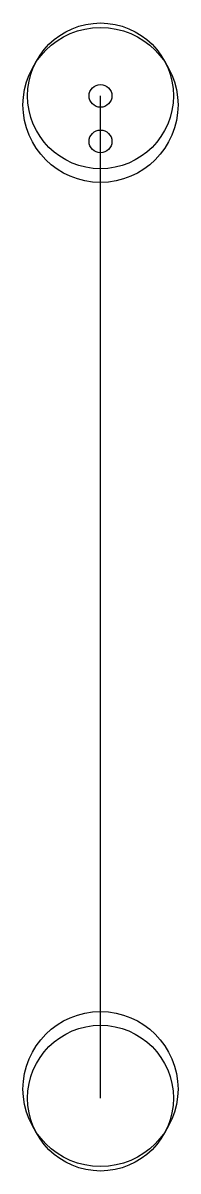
# Model space of a CAD drawing. Header units: millimetres. Extents: x -17 to 17, y -26 to 226.
import ezdxf

# ---------------------------------------------------------------- set-up
doc = ezdxf.new("R2010")
doc.units = ezdxf.units.MM
doc.layers.add('HS_R1_MANDREL', color=7, linetype='CONTINUOUS')

msp = doc.modelspace()

# ---------------------------------------------------------------- linework, layer by layer
at = {"layer": 'HS_R1_MANDREL'}
for p, q in [((0, 208, 67), (0, 210, 66)), ((0, 208, 67), (0, 210, 66)), ((0, 200, 52.5), (0, 210, 52.5)), ((0, 200, 52.5), (0, 210, 52.5)), ((0, -8, 67), (0, 208, 67)), ((0, -8, 67), (0, 208, 67)), ((0, -10, 66), (0, -8, 67)), ((0, -10, 66), (0, -8, 67))]:
    msp.add_line(p, q, dxfattribs=at)
for centre, radius in [((0, 208, 50), 17), ((0, 208, 50), 17), ((0, 210, 50), 16), ((0, 210, 50), 16), ((0, 210, 50), 2.5), ((0, 210, 50), 2.5), ((0, 200, 50), 2.5), ((0, 200, 50), 2.5), ((0, -8, 50), 17), ((0, -8, 50), 17), ((0, -10, 50), 16), ((0, -10, 50), 16)]:
    msp.add_circle(centre, radius, dxfattribs=at)

doc.saveas('drawing.dxf')
